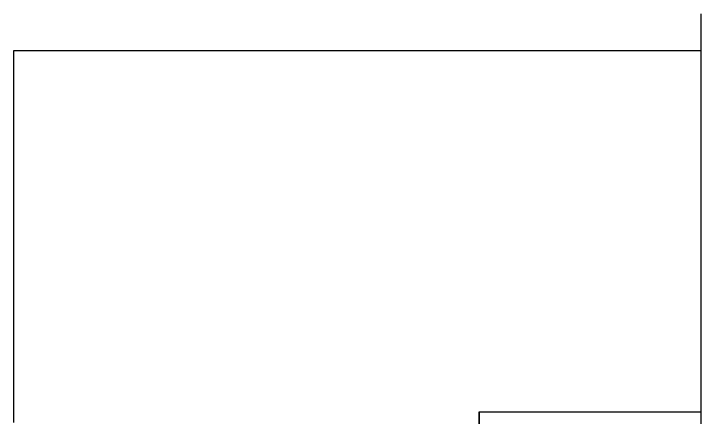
# Model space of a CAD drawing. Header units: inches. Extents: x -394 to 1224, y 0 to 3729.
# Drawn here: x -394 to 188, y 1781 to 2122 of the extents above; entities that cross this region are included whole.
import ezdxf

# ---------------------------------------------------------------- set-up
doc = ezdxf.new("R2010")
doc.units = ezdxf.units.IN
doc.header["$LTSCALE"] = 0.25
doc.header["$MEASUREMENT"] = 0
doc.layers.add('A-ROOF', color=2, linetype='CONTINUOUS')
doc.layers.add('A-WALL', color=5, linetype='CONTINUOUS')

msp = doc.modelspace()

# ---------------------------------------------------------------- linework, layer by layer
at = {"layer": 'A-ROOF'}
for p, q in [((-394, 1776), (-394, 2091)), ((-394, 2091), (188, 2091))]:
    msp.add_line(p, q, dxfattribs=at)
at = {"layer": 'A-WALL'}
for p, q in [((188, 1731.49), (188, 2122)), ((0, 1785), (188, 1785)), ((0, 1761.5), (0, 1785)), ((0, 1785), (0, 1761.5))]:
    msp.add_line(p, q, dxfattribs=at)

doc.saveas('drawing.dxf')
